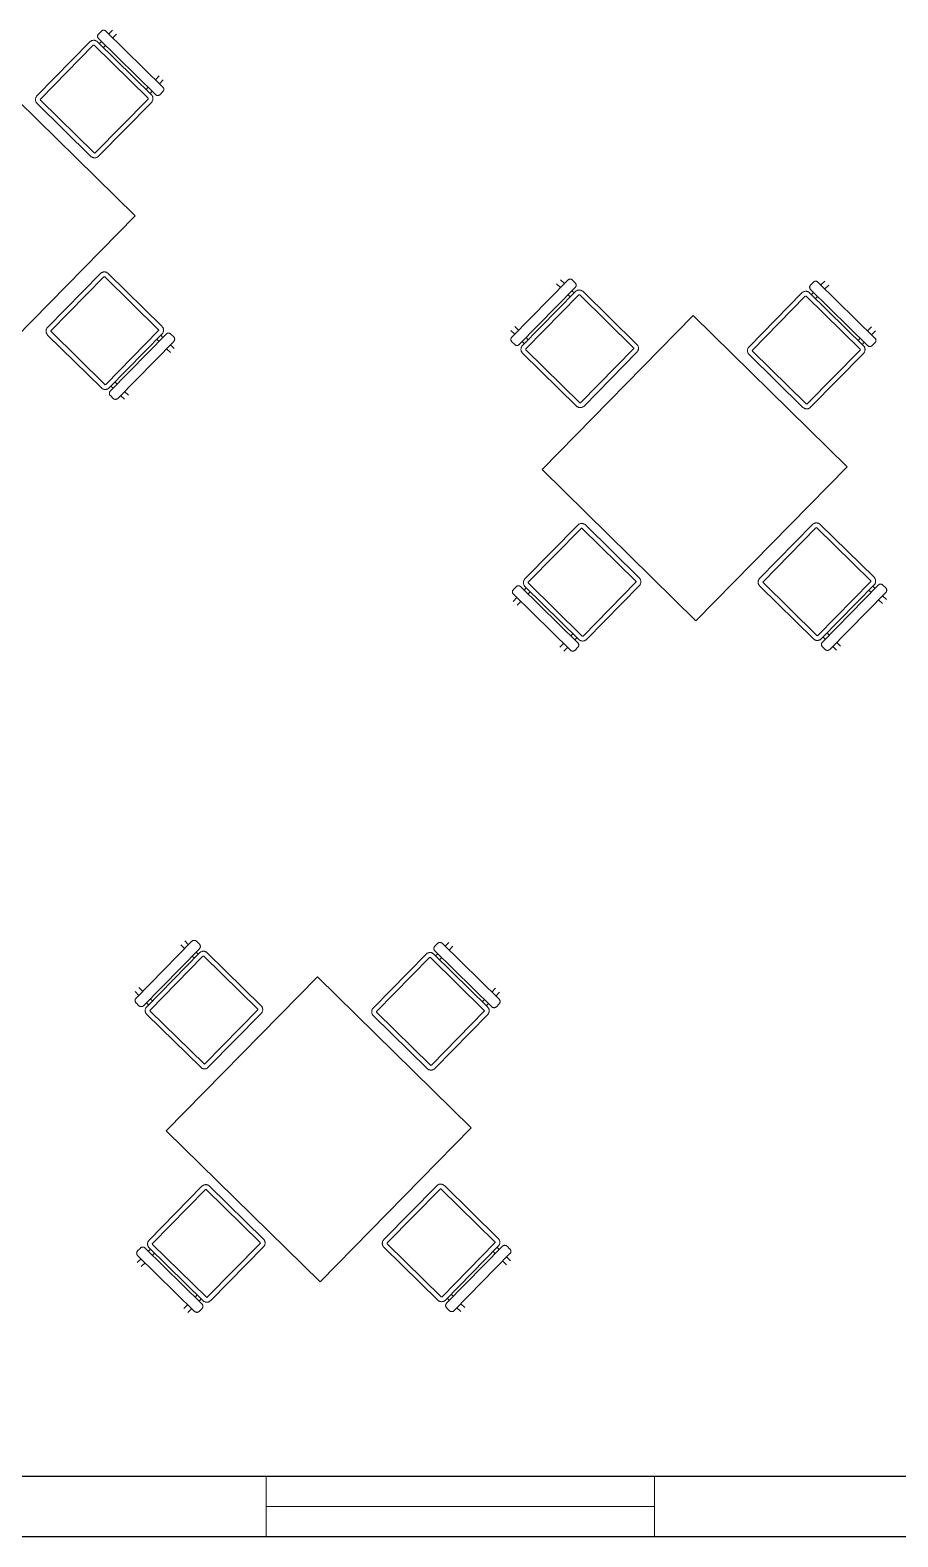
# Model space of a CAD drawing. Header units: millimetres. Extents: x 0 to 11.7, y 0 to 17.
# Drawn here: x 3.22 to 7.25, y 0 to 6.98 of the extents above; entities that cross this region are included whole.
import ezdxf

# ---------------------------------------------------------------- set-up
doc = ezdxf.new("R2010")
doc.units = ezdxf.units.MM
doc.layers.add('_cerramiento', color=251, linetype='Continuous', lineweight=25)
doc.layers.add('_ventanas', color=132, linetype='Continuous', lineweight=5)
doc.layers.add('_mobiliario', color=7, linetype='Continuous', lineweight=5, true_color=0x9e9e9e)

msp = doc.modelspace()

# ---------------------------------------------------------------- linework, layer by layer
at = {"layer": '_cerramiento'}
for p, q in [((7.2985, 0.28), (0.28, 0.28)), ((7.2985, 0), (0, 0))]:
    msp.add_line(p, q, dxfattribs=at)
at = {"layer": '_mobiliario'}
for p, q in [((3.589, 6.9643), (3.6065, 6.9821)), ((3.545, 6.9194), (3.5549, 6.9295)), ((3.6251, 6.9638), (3.6076, 6.946)), ((3.2716, 6.6623), (3.5168, 6.912)), ((3.5209, 6.9121), (3.7707, 6.6669)), ((3.5736, 6.9112), (3.5636, 6.9011)), ((3.7104, 6.1221), (2.9968, 6.8226)), ((3.7614, 6.7069), (3.7714, 6.7171)), ((3.8055, 6.7518), (3.8229, 6.7696)), ((3.8416, 6.7513), (3.8241, 6.7335)), ((3.79, 6.6988), (3.7801, 6.6886)), ((3.7104, 6.1221), (3.0099, 5.4085)), ((5.6828, 5.7896), (5.665, 5.8071)), ((5.6833, 5.8257), (5.7011, 5.8082)), ((6.89, 5.8011), (6.9075, 5.8189)), ((6.9261, 5.8006), (6.9086, 5.7829)), ((5.5226, 5.505), (5.7677, 5.7548)), ((5.7277, 5.7456), (5.7176, 5.7555)), ((5.7359, 5.7741), (5.746, 5.7642)), ((6.5726, 5.4992), (6.8178, 5.7489)), ((6.8219, 5.749), (7.0717, 5.5038)), ((6.846, 5.7563), (6.8559, 5.7664)), ((6.8746, 5.7481), (6.8646, 5.738)), ((6.2978, 5.6595), (5.5973, 4.9458)), ((7.0114, 4.959), (6.2978, 5.6595)), ((3.5748, 5.3398), (3.8199, 5.5896)), ((5.4704, 5.5731), (5.4526, 5.5906)), ((5.4709, 5.6092), (5.4887, 5.5918)), ((7.1065, 5.5887), (7.1239, 5.6065)), ((7.1426, 5.5882), (7.1251, 5.5704)), ((3.3209, 5.585), (3.5707, 5.3398)), ((3.8114, 5.5494), (3.8216, 5.5395)), ((3.8399, 5.5581), (3.8297, 5.568)), ((3.8924, 5.5066), (3.8746, 5.524)), ((5.5152, 5.5291), (5.5051, 5.539)), ((5.5234, 5.5577), (5.5335, 5.5477)), ((7.0624, 5.5438), (7.0724, 5.5539)), ((7.091, 5.5357), (7.0811, 5.5255)), ((3.8563, 5.5054), (3.8741, 5.4879)), ((5.7724, 5.2557), (5.5226, 5.5009)), ((3.599, 5.333), (3.6091, 5.323)), ((3.6274, 5.3417), (3.6173, 5.3516)), ((3.6799, 5.2901), (3.6621, 5.3076)), ((3.6438, 5.2889), (3.6616, 5.2715)), ((7.0114, 4.959), (6.3109, 4.2453)), ((6.3109, 4.2453), (5.5973, 4.9458)), ((5.7834, 4.1742), (5.5337, 4.4194)), ((6.0327, 4.424), (5.7875, 4.1742)), ((6.6219, 4.4219), (6.8717, 4.1767)), ((6.8758, 4.1767), (7.1209, 4.4265)), ((7.1409, 4.395), (7.1307, 4.4049)), ((5.4628, 4.335), (5.4802, 4.3528)), ((5.4989, 4.3345), (5.4814, 4.3167)), ((5.5143, 4.3875), (5.5243, 4.3976)), ((5.5429, 4.3794), (5.533, 4.3692)), ((7.1124, 4.3863), (7.1226, 4.3764)), ((7.1573, 4.3423), (7.1751, 4.3248)), ((7.1934, 4.3434), (7.1756, 4.3609)), ((5.6792, 4.1225), (5.6967, 4.1403)), ((5.7153, 4.122), (5.6979, 4.1042)), ((5.7308, 4.175), (5.7407, 4.1852)), ((5.7594, 4.1669), (5.7494, 4.1568)), ((6.9, 4.1698), (6.9101, 4.1599)), ((6.9284, 4.1785), (6.9183, 4.1885)), ((6.9448, 4.1258), (6.9626, 4.1083)), ((6.9809, 4.127), (6.9631, 4.1445)), ((3.9407, 2.7255), (3.9229, 2.743)), ((3.9412, 2.7616), (3.9589, 2.7441)), ((5.1478, 2.7371), (5.1653, 2.7549)), ((5.1839, 2.7366), (5.1665, 2.7188)), ((3.7804, 2.4409), (4.0255, 2.6907)), ((3.9855, 2.6815), (3.9754, 2.6914)), ((3.9937, 2.71), (4.0038, 2.7001)), ((4.8304, 2.4351), (5.0756, 2.6848)), ((5.0797, 2.6849), (5.3295, 2.4397)), ((5.1038, 2.6922), (5.1137, 2.7023)), ((5.1324, 2.684), (5.1224, 2.6739)), ((4.5556, 2.5954), (3.8551, 1.8818)), ((5.2693, 1.8949), (4.5556, 2.5954)), ((3.7282, 2.509), (3.7104, 2.5265)), ((3.7287, 2.5451), (3.7465, 2.5277)), ((5.3643, 2.5246), (5.3817, 2.5424)), ((5.4004, 2.5241), (5.3829, 2.5063)), ((3.773, 2.465), (3.7629, 2.475)), ((3.7812, 2.4936), (3.7913, 2.4836)), ((5.3203, 2.4797), (5.3302, 2.4899)), ((5.3488, 2.4716), (5.3389, 2.4614)), ((4.0302, 2.1917), (3.7804, 2.4368)), ((5.2693, 1.8949), (4.5687, 1.1812)), ((4.5687, 1.1812), (3.8551, 1.8818)), ((3.7721, 1.3234), (3.7821, 1.3336)), ((4.0412, 1.1101), (3.7915, 1.3553)), ((4.2905, 1.3599), (4.0454, 1.1102)), ((4.8797, 1.3578), (5.1295, 1.1126)), ((5.1336, 1.1126), (5.3788, 1.3624)), ((5.3987, 1.3309), (5.3885, 1.3408)), ((3.7206, 1.2709), (3.7381, 1.2887)), ((3.7567, 1.2704), (3.7392, 1.2526)), ((3.8007, 1.3153), (3.7908, 1.3051)), ((5.3703, 1.3222), (5.3804, 1.3123)), ((5.4151, 1.2782), (5.4329, 1.2607)), ((5.4512, 1.2794), (5.4334, 1.2968)), ((3.9886, 1.111), (3.9985, 1.1211)), ((5.1862, 1.1144), (5.1761, 1.1244)), ((3.937, 1.0584), (3.9545, 1.0762)), ((3.9731, 1.0579), (3.9557, 1.0401)), ((4.0172, 1.1028), (4.0072, 1.0927)), ((5.1578, 1.1058), (5.1679, 1.0958)), ((5.2026, 1.0617), (5.2204, 1.0443)), ((5.2387, 1.0629), (5.2209, 1.0804))]:
    msp.add_line(p, q, dxfattribs=at)
for points in [[(3.5364, 6.9279), (3.7862, 6.6827), (3.7877, 6.681), (3.7891, 6.6792), (3.7904, 6.6772), (3.7914, 6.6751), (3.7923, 6.673), (3.7929, 6.6708), (3.7934, 6.6685), (3.7936, 6.6662), (3.7936, 6.6639), (3.7934, 6.6616), (3.793, 6.6593), (3.7924, 6.6571), (3.7916, 6.6549), (3.7906, 6.6529), (3.7894, 6.6509), (3.788, 6.649), (3.7865, 6.6473), (3.5413, 6.3975), (3.5396, 6.396), (3.5378, 6.3946), (3.5358, 6.3933), (3.5338, 6.3923), (3.5316, 6.3914), (3.5294, 6.3908), (3.5272, 6.3903), (3.5249, 6.3901), (3.5225, 6.3901), (3.5202, 6.3903), (3.518, 6.3907), (3.5157, 6.3913), (3.5136, 6.3921), (3.5115, 6.3931), (3.5095, 6.3943), (3.5077, 6.3957), (3.506, 6.3972), (3.2562, 6.6424), (3.2546, 6.6441), (3.2532, 6.6459), (3.252, 6.6479), (3.2509, 6.6499), (3.2501, 6.6521), (3.2494, 6.6543), (3.249, 6.6565), (3.2487, 6.6588), (3.2487, 6.6612), (3.2489, 6.6635), (3.2493, 6.6657), (3.2499, 6.668), (3.2507, 6.6701), (3.2517, 6.6722), (3.2529, 6.6742), (3.2543, 6.676), (3.2559, 6.6777), (3.501, 6.9275), (3.5027, 6.9291), (3.5046, 6.9305), (3.5065, 6.9317), (3.5086, 6.9328), (3.5107, 6.9336), (3.5129, 6.9343), (3.5152, 6.9347), (3.5175, 6.935), (3.5198, 6.935), (3.5221, 6.9348), (3.5244, 6.9344), (3.5266, 6.9338), (3.5288, 6.933), (3.5308, 6.932), (3.5328, 6.9308), (3.5347, 6.9294), (3.5364, 6.9279)], [(3.5755, 6.9776), (3.8397, 6.7182), (3.8406, 6.7172), (3.8415, 6.7161), (3.8422, 6.7149), (3.8429, 6.7137), (3.8434, 6.7124), (3.8438, 6.7111), (3.844, 6.7097), (3.8442, 6.7083), (3.8442, 6.7069), (3.8441, 6.7055), (3.8438, 6.7042), (3.8435, 6.7028), (3.843, 6.7016), (3.8424, 6.7003), (3.8416, 6.6991), (3.8408, 6.698), (3.8399, 6.697), (3.8268, 6.6837), (3.8258, 6.6827), (3.8247, 6.6819), (3.8235, 6.6811), (3.8223, 6.6805), (3.821, 6.68), (3.8197, 6.6796), (3.8183, 6.6793), (3.8169, 6.6792), (3.8156, 6.6792), (3.8142, 6.6793), (3.8128, 6.6795), (3.8115, 6.6799), (3.8102, 6.6804), (3.8089, 6.681), (3.8078, 6.6817), (3.8066, 6.6825), (3.8056, 6.6835), (3.5414, 6.9428), (3.5404, 6.9438), (3.5396, 6.9449), (3.5388, 6.9461), (3.5382, 6.9473), (3.5377, 6.9486), (3.5373, 6.95), (3.537, 6.9513), (3.5369, 6.9527), (3.5369, 6.9541), (3.537, 6.9555), (3.5373, 6.9568), (3.5376, 6.9582), (3.5381, 6.9595), (3.5387, 6.9607), (3.5394, 6.9619), (3.5403, 6.963), (3.5412, 6.964), (3.5543, 6.9774), (3.5553, 6.9783), (3.5564, 6.9791), (3.5575, 6.9799), (3.5588, 6.9805), (3.5601, 6.981), (3.5614, 6.9814), (3.5627, 6.9817), (3.5641, 6.9818), (3.5655, 6.9818), (3.5669, 6.9817), (3.5683, 6.9815), (3.5696, 6.9811), (3.5709, 6.9806), (3.5721, 6.98), (3.5733, 6.9793), (3.5744, 6.9785), (3.5755, 6.9776)], [(3.5905, 5.3244), (3.8357, 5.5741), (3.8372, 5.5759), (3.8386, 5.5777), (3.8398, 5.5797), (3.8408, 5.5818), (3.8416, 5.5839), (3.8423, 5.5862), (3.8427, 5.5884), (3.8428, 5.5907), (3.8428, 5.593), (3.8426, 5.5953), (3.8421, 5.5976), (3.8415, 5.5998), (3.8406, 5.602), (3.8396, 5.604), (3.8384, 5.606), (3.8369, 5.6078), (3.8354, 5.6095), (3.5856, 5.8547), (3.5839, 5.8562), (3.582, 5.8576), (3.58, 5.8588), (3.578, 5.8598), (3.5758, 5.8606), (3.5736, 5.8612), (3.5713, 5.8616), (3.569, 5.8618), (3.5667, 5.8618), (3.5644, 5.8616), (3.5621, 5.8611), (3.5599, 5.8605), (3.5578, 5.8596), (3.5557, 5.8586), (3.5538, 5.8573), (3.5519, 5.8559), (3.5502, 5.8543), (3.3051, 5.6046), (3.3035, 5.6028), (3.3022, 5.601), (3.301, 5.599), (3.2999, 5.5969), (3.2991, 5.5948), (3.2985, 5.5926), (3.2981, 5.5903), (3.2979, 5.588), (3.2979, 5.5857), (3.2982, 5.5834), (3.2986, 5.5811), (3.2993, 5.5789), (3.3001, 5.5767), (3.3012, 5.5747), (3.3024, 5.5727), (3.3038, 5.5709), (3.3054, 5.5692), (3.5552, 5.324), (3.5569, 5.3225), (3.5587, 5.3211), (3.5607, 5.3199), (3.5628, 5.3189), (3.565, 5.3181), (3.5672, 5.3175), (3.5695, 5.3171), (3.5718, 5.3169), (3.5741, 5.3169), (3.5764, 5.3171), (3.5786, 5.3176), (3.5808, 5.3182), (3.583, 5.3191), (3.5851, 5.3201), (3.587, 5.3214), (3.5888, 5.3228), (3.5905, 5.3244)], [(5.4571, 5.5596), (5.7164, 5.8238), (5.7175, 5.8248), (5.7186, 5.8256), (5.7197, 5.8263), (5.721, 5.827), (5.7223, 5.8275), (5.7236, 5.8279), (5.7249, 5.8281), (5.7263, 5.8283), (5.7277, 5.8283), (5.7291, 5.8282), (5.7304, 5.8279), (5.7318, 5.8276), (5.7331, 5.8271), (5.7343, 5.8265), (5.7355, 5.8258), (5.7366, 5.8249), (5.7377, 5.824), (5.751, 5.8109), (5.7519, 5.8099), (5.7528, 5.8088), (5.7535, 5.8077), (5.7541, 5.8064), (5.7546, 5.8051), (5.755, 5.8038), (5.7553, 5.8024), (5.7554, 5.8011), (5.7555, 5.7997), (5.7553, 5.7983), (5.7551, 5.7969), (5.7547, 5.7956), (5.7542, 5.7943), (5.7536, 5.7931), (5.7529, 5.7919), (5.7521, 5.7908), (5.7512, 5.7897), (5.4918, 5.5255), (5.4908, 5.5246), (5.4897, 5.5237), (5.4885, 5.523), (5.4873, 5.5223), (5.486, 5.5218), (5.4847, 5.5214), (5.4833, 5.5212), (5.4819, 5.521), (5.4805, 5.521), (5.4792, 5.5211), (5.4778, 5.5214), (5.4765, 5.5217), (5.4752, 5.5222), (5.4739, 5.5228), (5.4727, 5.5236), (5.4716, 5.5244), (5.4706, 5.5253), (5.4573, 5.5384), (5.4563, 5.5394), (5.4555, 5.5405), (5.4547, 5.5417), (5.4541, 5.5429), (5.4536, 5.5442), (5.4532, 5.5455), (5.4529, 5.5469), (5.4528, 5.5482), (5.4528, 5.5496), (5.4529, 5.551), (5.4531, 5.5524), (5.4535, 5.5537), (5.454, 5.555), (5.4546, 5.5563), (5.4553, 5.5574), (5.4562, 5.5586), (5.4571, 5.5596)], [(6.8765, 5.8144), (7.1407, 5.5551), (7.1416, 5.5541), (7.1425, 5.553), (7.1432, 5.5518), (7.1439, 5.5506), (7.1444, 5.5493), (7.1448, 5.5479), (7.145, 5.5466), (7.1452, 5.5452), (7.1452, 5.5438), (7.1451, 5.5424), (7.1448, 5.5411), (7.1445, 5.5397), (7.144, 5.5384), (7.1434, 5.5372), (7.1426, 5.536), (7.1418, 5.5349), (7.1409, 5.5339), (7.1278, 5.5205), (7.1268, 5.5196), (7.1257, 5.5188), (7.1245, 5.518), (7.1233, 5.5174), (7.122, 5.5169), (7.1207, 5.5165), (7.1193, 5.5162), (7.118, 5.5161), (7.1166, 5.5161), (7.1152, 5.5162), (7.1138, 5.5164), (7.1125, 5.5168), (7.1112, 5.5173), (7.1099, 5.5179), (7.1088, 5.5186), (7.1076, 5.5194), (7.1066, 5.5203), (6.8424, 5.7797), (6.8414, 5.7807), (6.8406, 5.7818), (6.8399, 5.783), (6.8392, 5.7842), (6.8387, 5.7855), (6.8383, 5.7868), (6.8381, 5.7882), (6.8379, 5.7896), (6.8379, 5.791), (6.838, 5.7924), (6.8383, 5.7937), (6.8386, 5.7951), (6.8391, 5.7963), (6.8397, 5.7976), (6.8404, 5.7988), (6.8413, 5.7999), (6.8422, 5.8009), (6.8553, 5.8142), (6.8563, 5.8152), (6.8574, 5.816), (6.8585, 5.8168), (6.8598, 5.8174), (6.8611, 5.8179), (6.8624, 5.8183), (6.8637, 5.8186), (6.8651, 5.8187), (6.8665, 5.8187), (6.8679, 5.8186), (6.8693, 5.8184), (6.8706, 5.818), (6.8719, 5.8175), (6.8731, 5.8169), (6.8743, 5.8162), (6.8754, 5.8154), (6.8765, 5.8144)], [(5.5068, 5.5205), (5.752, 5.7703), (5.7537, 5.7719), (5.7555, 5.7733), (5.7574, 5.7745), (5.7595, 5.7755), (5.7616, 5.7764), (5.7639, 5.777), (5.7661, 5.7775), (5.7684, 5.7777), (5.7707, 5.7777), (5.773, 5.7776), (5.7753, 5.7772), (5.7775, 5.7765), (5.7797, 5.7757), (5.7818, 5.7747), (5.7837, 5.7735), (5.7856, 5.7721), (5.7873, 5.7706), (6.0371, 5.5254), (6.0387, 5.5237), (6.0401, 5.5219), (6.0413, 5.52), (6.0424, 5.5179), (6.0432, 5.5158), (6.0439, 5.5135), (6.0443, 5.5113), (6.0445, 5.509), (6.0446, 5.5067), (6.0444, 5.5044), (6.044, 5.5021), (6.0434, 5.4999), (6.0425, 5.4977), (6.0415, 5.4956), (6.0403, 5.4937), (6.039, 5.4918), (6.0374, 5.4901), (5.7922, 5.2403), (5.7905, 5.2387), (5.7887, 5.2373), (5.7868, 5.2361), (5.7847, 5.235), (5.7826, 5.2342), (5.7803, 5.2335), (5.7781, 5.2331), (5.7758, 5.2329), (5.7735, 5.2328), (5.7712, 5.233), (5.7689, 5.2334), (5.7667, 5.234), (5.7645, 5.2349), (5.7624, 5.2359), (5.7605, 5.2371), (5.7586, 5.2384), (5.7569, 5.24), (5.5071, 5.4852), (5.5055, 5.4868), (5.5041, 5.4887), (5.5029, 5.4906), (5.5018, 5.4927), (5.501, 5.4948), (5.5003, 5.497), (5.4999, 5.4993), (5.4997, 5.5016), (5.4996, 5.5039), (5.4998, 5.5062), (5.5002, 5.5085), (5.5008, 5.5107), (5.5017, 5.5129), (5.5027, 5.515), (5.5039, 5.5169), (5.5052, 5.5188), (5.5068, 5.5205)], [(6.8374, 5.7647), (7.0872, 5.5196), (7.0887, 5.5179), (7.0901, 5.516), (7.0914, 5.5141), (7.0924, 5.512), (7.0933, 5.5099), (7.0939, 5.5077), (7.0944, 5.5054), (7.0946, 5.5031), (7.0946, 5.5008), (7.0944, 5.4985), (7.094, 5.4962), (7.0934, 5.494), (7.0926, 5.4918), (7.0916, 5.4898), (7.0904, 5.4878), (7.089, 5.4859), (7.0875, 5.4842), (6.8423, 5.2344), (6.8406, 5.2329), (6.8388, 5.2314), (6.8368, 5.2302), (6.8348, 5.2292), (6.8326, 5.2283), (6.8304, 5.2277), (6.8282, 5.2272), (6.8259, 5.227), (6.8235, 5.227), (6.8212, 5.2271), (6.819, 5.2276), (6.8167, 5.2282), (6.8146, 5.229), (6.8125, 5.23), (6.8105, 5.2312), (6.8087, 5.2326), (6.807, 5.2341), (6.5572, 5.4793), (6.5556, 5.481), (6.5542, 5.4828), (6.553, 5.4847), (6.5519, 5.4868), (6.5511, 5.489), (6.5504, 5.4912), (6.55, 5.4934), (6.5497, 5.4957), (6.5497, 5.498), (6.5499, 5.5003), (6.5503, 5.5026), (6.5509, 5.5048), (6.5517, 5.507), (6.5527, 5.5091), (6.5539, 5.5111), (6.5553, 5.5129), (6.5569, 5.5146), (6.802, 5.7644), (6.8037, 5.766), (6.8056, 5.7674), (6.8075, 5.7686), (6.8096, 5.7697), (6.8117, 5.7705), (6.8139, 5.7712), (6.8162, 5.7716), (6.8185, 5.7719), (6.8208, 5.7719), (6.8231, 5.7717), (6.8254, 5.7713), (6.8276, 5.7707), (6.8298, 5.7699), (6.8318, 5.7688), (6.8338, 5.7676), (6.8357, 5.7663), (6.8374, 5.7647)], [(3.6305, 5.2754), (3.8899, 5.5396), (3.8908, 5.5407), (3.8916, 5.5418), (3.8924, 5.543), (3.893, 5.5442), (3.8935, 5.5455), (3.8938, 5.5468), (3.8941, 5.5482), (3.8942, 5.5496), (3.8942, 5.551), (3.894, 5.5523), (3.8938, 5.5537), (3.8934, 5.555), (3.8929, 5.5563), (3.8922, 5.5576), (3.8915, 5.5587), (3.8906, 5.5598), (3.8897, 5.5608), (3.8764, 5.5739), (3.8753, 5.5748), (3.8742, 5.5757), (3.873, 5.5764), (3.8718, 5.577), (3.8705, 5.5775), (3.8692, 5.5778), (3.8678, 5.5781), (3.8664, 5.5782), (3.865, 5.5782), (3.8637, 5.578), (3.8623, 5.5778), (3.861, 5.5774), (3.8597, 5.5769), (3.8584, 5.5762), (3.8573, 5.5755), (3.8562, 5.5747), (3.8552, 5.5737), (3.5958, 5.3095), (3.5949, 5.3084), (3.594, 5.3073), (3.5933, 5.3061), (3.5927, 5.3049), (3.5922, 5.3036), (3.5919, 5.3023), (3.5916, 5.3009), (3.5915, 5.2995), (3.5915, 5.2981), (3.5917, 5.2968), (3.5919, 5.2954), (3.5923, 5.2941), (3.5928, 5.2928), (3.5935, 5.2915), (3.5942, 5.2904), (3.5951, 5.2893), (3.596, 5.2883), (3.6093, 5.2752), (3.6103, 5.2743), (3.6115, 5.2734), (3.6126, 5.2727), (3.6139, 5.2721), (3.6152, 5.2716), (3.6165, 5.2713), (3.6179, 5.271), (3.6193, 5.2709), (3.6206, 5.2709), (3.622, 5.2711), (3.6234, 5.2713), (3.6247, 5.2717), (3.626, 5.2722), (3.6272, 5.2729), (3.6284, 5.2736), (3.6295, 5.2744), (3.6305, 5.2754)], [(5.768, 4.1584), (5.5182, 4.4036), (5.5166, 4.4053), (5.5152, 4.4071), (5.514, 4.4091), (5.5129, 4.4111), (5.5121, 4.4133), (5.5114, 4.4155), (5.511, 4.4178), (5.5107, 4.4201), (5.5107, 4.4224), (5.5109, 4.4247), (5.5113, 4.427), (5.5119, 4.4292), (5.5127, 4.4313), (5.5137, 4.4334), (5.5149, 4.4354), (5.5163, 4.4373), (5.5179, 4.439), (5.763, 4.6887), (5.7647, 4.6903), (5.7666, 4.6917), (5.7685, 4.693), (5.7706, 4.694), (5.7727, 4.6949), (5.7749, 4.6955), (5.7772, 4.696), (5.7795, 4.6962), (5.7818, 4.6962), (5.7841, 4.696), (5.7864, 4.6956), (5.7886, 4.695), (5.7908, 4.6942), (5.7928, 4.6932), (5.7948, 4.692), (5.7967, 4.6906), (5.7984, 4.6891), (6.0482, 4.4439), (6.0497, 4.4422), (6.0511, 4.4404), (6.0524, 4.4384), (6.0534, 4.4364), (6.0543, 4.4342), (6.0549, 4.432), (6.0554, 4.4297), (6.0556, 4.4274), (6.0556, 4.4251), (6.0554, 4.4228), (6.055, 4.4206), (6.0544, 4.4183), (6.0536, 4.4162), (6.0526, 4.4141), (6.0514, 4.4121), (6.05, 4.4103), (6.0485, 4.4085), (5.8033, 4.1588), (5.8016, 4.1572), (5.7998, 4.1558), (5.7978, 4.1546), (5.7958, 4.1535), (5.7936, 4.1527), (5.7914, 4.152), (5.7892, 4.1516), (5.7869, 4.1513), (5.7845, 4.1513), (5.7822, 4.1515), (5.78, 4.1519), (5.7777, 4.1525), (5.7756, 4.1533), (5.7735, 4.1543), (5.7715, 4.1555), (5.7697, 4.1569), (5.768, 4.1584)], [(6.8915, 4.1612), (7.1367, 4.411), (7.1382, 4.4127), (7.1396, 4.4146), (7.1408, 4.4166), (7.1418, 4.4186), (7.1426, 4.4208), (7.1433, 4.423), (7.1437, 4.4253), (7.1438, 4.4276), (7.1438, 4.4299), (7.1436, 4.4322), (7.1431, 4.4345), (7.1425, 4.4367), (7.1416, 4.4388), (7.1406, 4.4409), (7.1394, 4.4429), (7.138, 4.4447), (7.1364, 4.4464), (6.8866, 4.6916), (6.8849, 4.6931), (6.883, 4.6945), (6.8811, 4.6957), (6.879, 4.6967), (6.8768, 4.6975), (6.8746, 4.6981), (6.8723, 4.6985), (6.87, 4.6987), (6.8677, 4.6987), (6.8654, 4.6984), (6.8631, 4.698), (6.8609, 4.6973), (6.8588, 4.6965), (6.8567, 4.6954), (6.8548, 4.6942), (6.8529, 4.6928), (6.8512, 4.6912), (6.6061, 4.4414), (6.6045, 4.4397), (6.6032, 4.4379), (6.602, 4.4359), (6.6009, 4.4338), (6.6001, 4.4317), (6.5995, 4.4294), (6.5991, 4.4272), (6.5989, 4.4249), (6.599, 4.4225), (6.5992, 4.4203), (6.5996, 4.418), (6.6003, 4.4158), (6.6011, 4.4136), (6.6022, 4.4116), (6.6034, 4.4096), (6.6048, 4.4078), (6.6064, 4.4061), (6.8562, 4.1609), (6.8579, 4.1594), (6.8598, 4.158), (6.8617, 4.1568), (6.8638, 4.1558), (6.866, 4.155), (6.8682, 4.1544), (6.8705, 4.154), (6.8728, 4.1538), (6.8751, 4.1538), (6.8774, 4.154), (6.8796, 4.1545), (6.8819, 4.1551), (6.884, 4.156), (6.8861, 4.157), (6.888, 4.1583), (6.8898, 4.1597), (6.8915, 4.1612)], [(5.7289, 4.1087), (5.4646, 4.3681), (5.4637, 4.3691), (5.4629, 4.3702), (5.4621, 4.3714), (5.4615, 4.3726), (5.461, 4.3739), (5.4606, 4.3752), (5.4603, 4.3766), (5.4602, 4.378), (5.4602, 4.3794), (5.4603, 4.3807), (5.4605, 4.3821), (5.4609, 4.3834), (5.4614, 4.3847), (5.462, 4.386), (5.4627, 4.3872), (5.4635, 4.3883), (5.4644, 4.3893), (5.4775, 4.4026), (5.4785, 4.4036), (5.4796, 4.4044), (5.4808, 4.4052), (5.482, 4.4058), (5.4833, 4.4063), (5.4847, 4.4067), (5.486, 4.407), (5.4874, 4.4071), (5.4888, 4.4071), (5.4902, 4.407), (5.4915, 4.4068), (5.4929, 4.4064), (5.4942, 4.4059), (5.4954, 4.4053), (5.4966, 4.4046), (5.4977, 4.4038), (5.4987, 4.4028), (5.763, 4.1435), (5.7639, 4.1424), (5.7648, 4.1413), (5.7655, 4.1402), (5.7661, 4.1389), (5.7666, 4.1377), (5.767, 4.1363), (5.7673, 4.135), (5.7674, 4.1336), (5.7674, 4.1322), (5.7673, 4.1308), (5.7671, 4.1295), (5.7667, 4.1281), (5.7662, 4.1268), (5.7656, 4.1256), (5.7649, 4.1244), (5.7641, 4.1233), (5.7632, 4.1222), (5.7501, 4.1089), (5.7491, 4.108), (5.748, 4.1071), (5.7468, 4.1064), (5.7456, 4.1058), (5.7443, 4.1053), (5.743, 4.1049), (5.7416, 4.1046), (5.7402, 4.1045), (5.7388, 4.1044), (5.7375, 4.1046), (5.7361, 4.1048), (5.7348, 4.1052), (5.7335, 4.1057), (5.7322, 4.1063), (5.731, 4.107), (5.7299, 4.1078), (5.7289, 4.1087)], [(6.9315, 4.1123), (7.1909, 4.3765), (7.1918, 4.3775), (7.1926, 4.3787), (7.1934, 4.3798), (7.194, 4.3811), (7.1945, 4.3824), (7.1948, 4.3837), (7.1951, 4.3851), (7.1952, 4.3865), (7.1952, 4.3878), (7.195, 4.3892), (7.1948, 4.3906), (7.1944, 4.3919), (7.1939, 4.3932), (7.1932, 4.3944), (7.1925, 4.3956), (7.1916, 4.3967), (7.1907, 4.3977), (7.1774, 4.4108), (7.1763, 4.4117), (7.1752, 4.4125), (7.174, 4.4133), (7.1728, 4.4139), (7.1715, 4.4143), (7.1702, 4.4147), (7.1688, 4.415), (7.1674, 4.4151), (7.166, 4.4151), (7.1647, 4.4149), (7.1633, 4.4147), (7.162, 4.4143), (7.1607, 4.4137), (7.1595, 4.4131), (7.1583, 4.4124), (7.1572, 4.4115), (7.1562, 4.4106), (6.8968, 4.1464), (6.8959, 4.1453), (6.8951, 4.1442), (6.8943, 4.143), (6.8937, 4.1418), (6.8932, 4.1405), (6.8929, 4.1392), (6.8926, 4.1378), (6.8925, 4.1364), (6.8925, 4.135), (6.8927, 4.1336), (6.8929, 4.1323), (6.8933, 4.131), (6.8938, 4.1297), (6.8945, 4.1284), (6.8952, 4.1273), (6.8961, 4.1262), (6.897, 4.1251), (6.9103, 4.1121), (6.9113, 4.1112), (6.9125, 4.1103), (6.9136, 4.1096), (6.9149, 4.109), (6.9162, 4.1085), (6.9175, 4.1081), (6.9189, 4.1079), (6.9203, 4.1078), (6.9217, 4.1078), (6.923, 4.1079), (6.9244, 4.1082), (6.9257, 4.1086), (6.927, 4.1091), (6.9282, 4.1097), (6.9294, 4.1105), (6.9305, 4.1113), (6.9315, 4.1123)], [(3.7149, 2.4955), (3.9743, 2.7597), (3.9753, 2.7607), (3.9764, 2.7615), (3.9775, 2.7623), (3.9788, 2.7629), (3.9801, 2.7634), (3.9814, 2.7638), (3.9828, 2.7641), (3.9841, 2.7642), (3.9855, 2.7642), (3.9869, 2.7641), (3.9883, 2.7639), (3.9896, 2.7635), (3.9909, 2.763), (3.9921, 2.7624), (3.9933, 2.7617), (3.9944, 2.7608), (3.9955, 2.7599), (4.0088, 2.7469), (4.0097, 2.7458), (4.0106, 2.7447), (4.0113, 2.7436), (4.0119, 2.7423), (4.0125, 2.741), (4.0128, 2.7397), (4.0131, 2.7384), (4.0133, 2.737), (4.0133, 2.7356), (4.0132, 2.7342), (4.0129, 2.7329), (4.0125, 2.7315), (4.0121, 2.7302), (4.0114, 2.729), (4.0107, 2.7278), (4.0099, 2.7267), (4.009, 2.7256), (3.7496, 2.4614), (3.7486, 2.4605), (3.7475, 2.4596), (3.7463, 2.4589), (3.7451, 2.4583), (3.7438, 2.4577), (3.7425, 2.4573), (3.7411, 2.4571), (3.7397, 2.4569), (3.7384, 2.4569), (3.737, 2.457), (3.7356, 2.4573), (3.7343, 2.4577), (3.733, 2.4581), (3.7317, 2.4587), (3.7305, 2.4595), (3.7294, 2.4603), (3.7284, 2.4612), (3.7151, 2.4743), (3.7141, 2.4753), (3.7133, 2.4764), (3.7126, 2.4776), (3.7119, 2.4788), (3.7114, 2.4801), (3.711, 2.4814), (3.7108, 2.4828), (3.7106, 2.4842), (3.7106, 2.4855), (3.7107, 2.4869), (3.711, 2.4883), (3.7113, 2.4896), (3.7118, 2.4909), (3.7124, 2.4922), (3.7131, 2.4933), (3.714, 2.4945), (3.7149, 2.4955)], [(5.1343, 2.7504), (5.3985, 2.491), (5.3995, 2.49), (5.4003, 2.4889), (5.401, 2.4877), (5.4017, 2.4865), (5.4022, 2.4852), (5.4026, 2.4838), (5.4028, 2.4825), (5.403, 2.4811), (5.403, 2.4797), (5.4029, 2.4783), (5.4026, 2.477), (5.4023, 2.4756), (5.4018, 2.4743), (5.4012, 2.4731), (5.4005, 2.4719), (5.3996, 2.4708), (5.3987, 2.4698), (5.3856, 2.4565), (5.3846, 2.4555), (5.3835, 2.4547), (5.3824, 2.4539), (5.3811, 2.4533), (5.3798, 2.4528), (5.3785, 2.4524), (5.3771, 2.4521), (5.3758, 2.452), (5.3744, 2.452), (5.373, 2.4521), (5.3716, 2.4523), (5.3703, 2.4527), (5.369, 2.4532), (5.3678, 2.4538), (5.3666, 2.4545), (5.3655, 2.4553), (5.3644, 2.4563), (5.1002, 2.7156), (5.0992, 2.7166), (5.0984, 2.7177), (5.0977, 2.7189), (5.097, 2.7201), (5.0965, 2.7214), (5.0961, 2.7228), (5.0959, 2.7241), (5.0957, 2.7255), (5.0957, 2.7269), (5.0958, 2.7283), (5.0961, 2.7296), (5.0964, 2.731), (5.0969, 2.7323), (5.0975, 2.7335), (5.0982, 2.7347), (5.0991, 2.7358), (5.1, 2.7368), (5.1131, 2.7502), (5.1141, 2.7511), (5.1152, 2.7519), (5.1163, 2.7527), (5.1176, 2.7533), (5.1189, 2.7538), (5.1202, 2.7542), (5.1216, 2.7545), (5.1229, 2.7546), (5.1243, 2.7546), (5.1257, 2.7545), (5.1271, 2.7543), (5.1284, 2.7539), (5.1297, 2.7534), (5.1309, 2.7528), (5.1321, 2.7521), (5.1332, 2.7513), (5.1343, 2.7504)], [(3.7646, 2.4564), (4.0098, 2.7062), (4.0115, 2.7078), (4.0133, 2.7092), (4.0152, 2.7104), (4.0173, 2.7115), (4.0194, 2.7123), (4.0217, 2.713), (4.0239, 2.7134), (4.0262, 2.7136), (4.0285, 2.7137), (4.0308, 2.7135), (4.0331, 2.7131), (4.0353, 2.7125), (4.0375, 2.7116), (4.0396, 2.7106), (4.0416, 2.7094), (4.0434, 2.7081), (4.0451, 2.7065), (4.2949, 2.4613), (4.2965, 2.4596), (4.2979, 2.4578), (4.2991, 2.4559), (4.3002, 2.4538), (4.301, 2.4517), (4.3017, 2.4495), (4.3021, 2.4472), (4.3024, 2.4449), (4.3024, 2.4426), (4.3022, 2.4403), (4.3018, 2.438), (4.3012, 2.4358), (4.3004, 2.4336), (4.2993, 2.4315), (4.2981, 2.4296), (4.2968, 2.4277), (4.2952, 2.426), (4.0501, 2.1762), (4.0484, 2.1746), (4.0465, 2.1732), (4.0446, 2.172), (4.0425, 2.171), (4.0404, 2.1701), (4.0382, 2.1694), (4.0359, 2.169), (4.0336, 2.1688), (4.0313, 2.1687), (4.029, 2.1689), (4.0267, 2.1693), (4.0245, 2.1699), (4.0223, 2.1708), (4.0202, 2.1718), (4.0183, 2.173), (4.0164, 2.1743), (4.0147, 2.1759), (3.7649, 2.4211), (3.7634, 2.4228), (3.7619, 2.4246), (3.7607, 2.4265), (3.7597, 2.4286), (3.7588, 2.4307), (3.7582, 2.433), (3.7577, 2.4352), (3.7575, 2.4375), (3.7575, 2.4398), (3.7576, 2.4421), (3.758, 2.4444), (3.7587, 2.4466), (3.7595, 2.4488), (3.7605, 2.4509), (3.7617, 2.4528), (3.7631, 2.4547), (3.7646, 2.4564)], [(5.0952, 2.7006), (5.345, 2.4555), (5.3465, 2.4538), (5.348, 2.4519), (5.3492, 2.45), (5.3502, 2.4479), (5.3511, 2.4458), (5.3517, 2.4436), (5.3522, 2.4413), (5.3524, 2.439), (5.3524, 2.4367), (5.3523, 2.4344), (5.3518, 2.4321), (5.3512, 2.4299), (5.3504, 2.4277), (5.3494, 2.4257), (5.3482, 2.4237), (5.3468, 2.4218), (5.3453, 2.4201), (5.1001, 2.1703), (5.0984, 2.1688), (5.0966, 2.1674), (5.0946, 2.1661), (5.0926, 2.1651), (5.0904, 2.1642), (5.0882, 2.1636), (5.086, 2.1631), (5.0837, 2.1629), (5.0814, 2.1629), (5.0791, 2.1631), (5.0768, 2.1635), (5.0746, 2.1641), (5.0724, 2.1649), (5.0703, 2.1659), (5.0683, 2.1671), (5.0665, 2.1685), (5.0648, 2.17), (4.815, 2.4152), (4.8134, 2.4169), (4.812, 2.4187), (4.8108, 2.4207), (4.8097, 2.4227), (4.8089, 2.4249), (4.8082, 2.4271), (4.8078, 2.4293), (4.8075, 2.4316), (4.8075, 2.434), (4.8077, 2.4363), (4.8081, 2.4385), (4.8087, 2.4408), (4.8095, 2.4429), (4.8106, 2.445), (4.8118, 2.447), (4.8131, 2.4488), (4.8147, 2.4505), (5.0598, 2.7003), (5.0615, 2.7019), (5.0634, 2.7033), (5.0653, 2.7045), (5.0674, 2.7056), (5.0695, 2.7064), (5.0717, 2.7071), (5.074, 2.7075), (5.0763, 2.7078), (5.0786, 2.7078), (5.0809, 2.7076), (5.0832, 2.7072), (5.0854, 2.7066), (5.0876, 2.7058), (5.0896, 2.7048), (5.0916, 2.7036), (5.0935, 2.7022), (5.0952, 2.7006)], [(4.0258, 1.0944), (3.776, 1.3395), (3.7744, 1.3412), (3.773, 1.3431), (3.7718, 1.345), (3.7707, 1.3471), (3.7699, 1.3492), (3.7692, 1.3514), (3.7688, 1.3537), (3.7685, 1.356), (3.7685, 1.3583), (3.7687, 1.3606), (3.7691, 1.3629), (3.7697, 1.3651), (3.7705, 1.3673), (3.7716, 1.3693), (3.7728, 1.3713), (3.7741, 1.3732), (3.7757, 1.3749), (4.0208, 1.6247), (4.0225, 1.6262), (4.0244, 1.6276), (4.0263, 1.6289), (4.0284, 1.6299), (4.0305, 1.6308), (4.0327, 1.6314), (4.035, 1.6319), (4.0373, 1.6321), (4.0396, 1.6321), (4.0419, 1.6319), (4.0442, 1.6315), (4.0464, 1.6309), (4.0486, 1.6301), (4.0506, 1.6291), (4.0526, 1.6279), (4.0545, 1.6265), (4.0562, 1.625), (4.306, 1.3798), (4.3075, 1.3781), (4.309, 1.3763), (4.3102, 1.3743), (4.3112, 1.3723), (4.3121, 1.3701), (4.3127, 1.3679), (4.3132, 1.3657), (4.3134, 1.3634), (4.3134, 1.361), (4.3133, 1.3587), (4.3128, 1.3565), (4.3122, 1.3542), (4.3114, 1.3521), (4.3104, 1.35), (4.3092, 1.348), (4.3078, 1.3462), (4.3063, 1.3445), (4.0611, 1.0947), (4.0594, 1.0931), (4.0576, 1.0917), (4.0556, 1.0905), (4.0536, 1.0894), (4.0514, 1.0886), (4.0492, 1.0879), (4.047, 1.0875), (4.0447, 1.0872), (4.0424, 1.0872), (4.0401, 1.0874), (4.0378, 1.0878), (4.0356, 1.0884), (4.0334, 1.0892), (4.0313, 1.0902), (4.0293, 1.0914), (4.0275, 1.0928), (4.0258, 1.0944)], [(5.1493, 1.0972), (5.3945, 1.3469), (5.3961, 1.3487), (5.3974, 1.3505), (5.3986, 1.3525), (5.3996, 1.3546), (5.4005, 1.3567), (5.4011, 1.3589), (5.4015, 1.3612), (5.4017, 1.3635), (5.4016, 1.3658), (5.4014, 1.3681), (5.401, 1.3704), (5.4003, 1.3726), (5.3995, 1.3748), (5.3984, 1.3768), (5.3972, 1.3788), (5.3958, 1.3806), (5.3942, 1.3823), (5.1444, 1.6275), (5.1427, 1.629), (5.1408, 1.6304), (5.1389, 1.6316), (5.1368, 1.6326), (5.1346, 1.6334), (5.1324, 1.634), (5.1301, 1.6344), (5.1278, 1.6346), (5.1255, 1.6346), (5.1232, 1.6344), (5.121, 1.6339), (5.1187, 1.6333), (5.1166, 1.6324), (5.1145, 1.6313), (5.1126, 1.6301), (5.1108, 1.6287), (5.1091, 1.6271), (4.8639, 1.3774), (4.8623, 1.3756), (4.861, 1.3738), (4.8598, 1.3718), (4.8588, 1.3697), (4.8579, 1.3676), (4.8573, 1.3653), (4.8569, 1.3631), (4.8567, 1.3608), (4.8568, 1.3585), (4.857, 1.3562), (4.8574, 1.3539), (4.8581, 1.3517), (4.8589, 1.3495), (4.86, 1.3475), (4.8612, 1.3455), (4.8626, 1.3437), (4.8642, 1.342), (5.114, 1.0968), (5.1157, 1.0953), (5.1176, 1.0939), (5.1195, 1.0927), (5.1216, 1.0917), (5.1238, 1.0909), (5.126, 1.0903), (5.1283, 1.0899), (5.1306, 1.0897), (5.1329, 1.0897), (5.1352, 1.0899), (5.1374, 1.0904), (5.1397, 1.091), (5.1418, 1.0919), (5.1439, 1.0929), (5.1458, 1.0942), (5.1476, 1.0956), (5.1493, 1.0972)], [(3.9867, 1.0446), (3.7225, 1.304), (3.7215, 1.305), (3.7207, 1.3061), (3.7199, 1.3073), (3.7193, 1.3085), (3.7188, 1.3098), (3.7184, 1.3111), (3.7181, 1.3125), (3.718, 1.3139), (3.718, 1.3153), (3.7181, 1.3167), (3.7183, 1.318), (3.7187, 1.3194), (3.7192, 1.3207), (3.7198, 1.3219), (3.7205, 1.3231), (3.7213, 1.3242), (3.7223, 1.3252), (3.7353, 1.3385), (3.7363, 1.3395), (3.7374, 1.3403), (3.7386, 1.3411), (3.7399, 1.3417), (3.7411, 1.3422), (3.7425, 1.3426), (3.7438, 1.3429), (3.7452, 1.343), (3.7466, 1.343), (3.748, 1.3429), (3.7493, 1.3427), (3.7507, 1.3423), (3.752, 1.3418), (3.7532, 1.3412), (3.7544, 1.3405), (3.7555, 1.3397), (3.7565, 1.3387), (4.0208, 1.0794), (4.0217, 1.0784), (4.0226, 1.0773), (4.0233, 1.0761), (4.0239, 1.0749), (4.0244, 1.0736), (4.0248, 1.0722), (4.0251, 1.0709), (4.0252, 1.0695), (4.0253, 1.0681), (4.0251, 1.0667), (4.0249, 1.0654), (4.0245, 1.064), (4.024, 1.0627), (4.0234, 1.0615), (4.0227, 1.0603), (4.0219, 1.0592), (4.021, 1.0582), (4.0079, 1.0448), (4.0069, 1.0439), (4.0058, 1.0431), (4.0046, 1.0423), (4.0034, 1.0417), (4.0021, 1.0412), (4.0008, 1.0408), (3.9994, 1.0405), (3.998, 1.0404), (3.9966, 1.0404), (3.9953, 1.0405), (3.9939, 1.0407), (3.9926, 1.0411), (3.9913, 1.0416), (3.99, 1.0422), (3.9888, 1.0429), (3.9877, 1.0437), (3.9867, 1.0446)], [(5.1893, 1.0482), (5.4487, 1.3124), (5.4496, 1.3134), (5.4505, 1.3146), (5.4512, 1.3157), (5.4518, 1.317), (5.4523, 1.3183), (5.4526, 1.3196), (5.4529, 1.321), (5.453, 1.3224), (5.453, 1.3238), (5.4528, 1.3251), (5.4526, 1.3265), (5.4522, 1.3278), (5.4517, 1.3291), (5.451, 1.3303), (5.4503, 1.3315), (5.4495, 1.3326), (5.4485, 1.3336), (5.4352, 1.3467), (5.4342, 1.3476), (5.433, 1.3484), (5.4319, 1.3492), (5.4306, 1.3498), (5.4293, 1.3503), (5.428, 1.3506), (5.4266, 1.3509), (5.4252, 1.351), (5.4239, 1.351), (5.4225, 1.3508), (5.4211, 1.3506), (5.4198, 1.3502), (5.4185, 1.3497), (5.4173, 1.349), (5.4161, 1.3483), (5.415, 1.3474), (5.414, 1.3465), (5.1546, 1.0823), (5.1537, 1.0812), (5.1529, 1.0801), (5.1521, 1.0789), (5.1515, 1.0777), (5.1511, 1.0764), (5.1507, 1.0751), (5.1504, 1.0737), (5.1503, 1.0723), (5.1503, 1.0709), (5.1505, 1.0696), (5.1507, 1.0682), (5.1511, 1.0669), (5.1517, 1.0656), (5.1523, 1.0643), (5.153, 1.0632), (5.1539, 1.0621), (5.1548, 1.0611), (5.1681, 1.048), (5.1692, 1.0471), (5.1703, 1.0462), (5.1715, 1.0455), (5.1727, 1.0449), (5.174, 1.0444), (5.1753, 1.0441), (5.1767, 1.0438), (5.1781, 1.0437), (5.1795, 1.0437), (5.1808, 1.0439), (5.1822, 1.0441), (5.1835, 1.0445), (5.1848, 1.045), (5.1861, 1.0457), (5.1872, 1.0464), (5.1883, 1.0472), (5.1893, 1.0482)]]:
    msp.add_lwpolyline(points, close=True, dxfattribs=at)
for points in [[(3.5214, 6.413), (3.2717, 6.6582)], [(3.7707, 6.6628), (3.5255, 6.413)], [(3.566, 5.8389), (3.3208, 5.5891)], [(3.8199, 5.5937), (3.5701, 5.8389)], [(5.7718, 5.7548), (6.0216, 5.5097)], [(6.0217, 5.5056), (5.7765, 5.2558)], [(6.8224, 5.2499), (6.5727, 5.495)], [(7.0717, 5.4997), (6.8265, 5.2499)], [(5.5336, 4.4235), (5.7788, 4.6733)], [(5.7829, 4.6733), (6.0327, 4.4281)], [(6.867, 4.6757), (6.6218, 4.426)], [(7.1209, 4.4306), (6.8711, 4.6758)], [(4.0296, 2.6908), (4.2794, 2.4456)], [(4.2795, 2.4415), (4.0343, 2.1917)], [(5.0802, 2.1858), (4.8305, 2.431)], [(5.3295, 2.4356), (5.0844, 2.1858)], [(3.7914, 1.3594), (4.0366, 1.6092)], [(4.0407, 1.6092), (4.2905, 1.364)], [(5.1248, 1.6117), (4.8797, 1.3619)], [(5.3787, 1.3665), (5.1289, 1.6117)]]:
    msp.add_lwpolyline(points, dxfattribs=at)
for centre, start, end in [((3.5189, 6.91), 45.53216, 135.53216), ((3.2737, 6.6602), 135.53216, 225.53216), ((3.7686, 6.6648), 315.53216, 45.53216), ((3.5235, 6.4151), 225.53216, 315.53216), ((3.5681, 5.8368), 45.53216, 135.53216), ((5.7698, 5.7528), 45.53216, 135.53216), ((6.8199, 5.7469), 45.53216, 135.53216), ((3.3229, 5.5871), 135.53216, 225.53216), ((3.8179, 5.5916), 315.53216, 45.53216), ((5.5246, 5.503), 135.53216, 225.53216), ((6.0196, 5.5076), 315.53216, 45.53216), ((6.5747, 5.4971), 135.53216, 225.53216), ((7.0696, 5.5017), 315.53216, 45.53216), ((3.5727, 5.3419), 225.53216, 315.53216), ((5.7744, 5.2578), 225.53216, 315.53216), ((6.8245, 5.2519), 225.53216, 315.53216), ((5.7809, 4.6712), 45.53216, 135.53216), ((6.8691, 4.6737), 45.53216, 135.53216), ((5.5357, 4.4215), 135.53216, 225.53216), ((6.0306, 4.4261), 315.53216, 45.53216), ((6.6239, 4.4239), 135.53216, 225.53216), ((7.1189, 4.4285), 315.53216, 45.53216), ((5.7855, 4.1763), 225.53216, 315.53216), ((6.8737, 4.1788), 225.53216, 315.53216), ((4.0276, 2.6887), 45.53216, 135.53216), ((5.0777, 2.6828), 45.53216, 135.53216), ((4.2774, 2.4435), 315.53216, 45.53216), ((3.7824, 2.4389), 135.53216, 225.53216), ((4.8325, 2.433), 135.53216, 225.53216), ((5.3275, 2.4376), 315.53216, 45.53216), ((4.0322, 2.1937), 225.53216, 315.53216), ((5.0823, 2.1879), 225.53216, 315.53216), ((4.0387, 1.6071), 45.53216, 135.53216), ((5.1269, 1.6096), 45.53216, 135.53216), ((3.7935, 1.3574), 135.53216, 225.53216), ((4.2885, 1.362), 315.53216, 45.53216), ((4.8817, 1.3598), 135.53216, 225.53216), ((5.3767, 1.3644), 315.53216, 45.53216), ((4.0433, 1.1122), 225.53216, 315.53216), ((5.1315, 1.1147), 225.53216, 315.53216)]:
    msp.add_arc(centre, 0.0029, start, end, dxfattribs=at)
at = {"layer": '_ventanas'}
for p, q in [((4.3189, 0), (4.3189, 0.28)), ((6.1189, 0), (6.1189, 0.28))]:
    msp.add_line(p, q, dxfattribs=at)
msp.add_lwpolyline([(6.1189, 0.14), (4.3189, 0.14)], dxfattribs=at)

doc.saveas('drawing.dxf')
